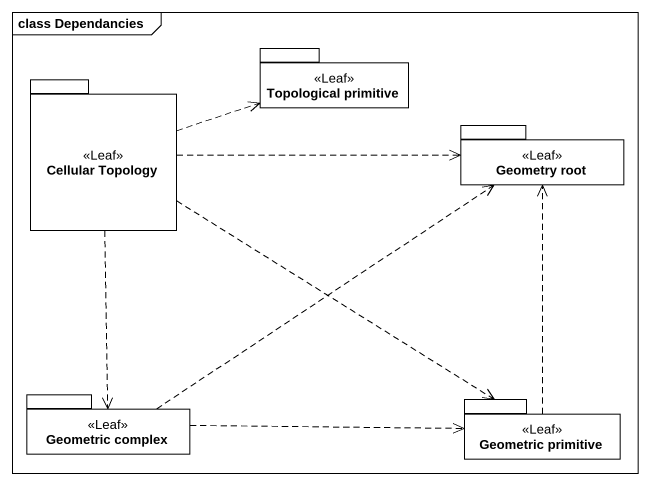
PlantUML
@startuml
mainframe class Dependancies
package "Cellular Topology" as Cellular_Topology <<Leaf>> {
}
package "Topological primitive" as Topological_primitive <<Leaf>> {
}
package "Geometry root" as Geometry_root <<Leaf>> {
}
package "Geometric complex" as Geometric_complex <<Leaf>> {
}
package "Geometric primitive" as Geometric_primitive <<Leaf>> {
}
Cellular_Topology .right.> Topological_primitive
Cellular_Topology .right.> Geometry_root
Cellular_Topology ..> Geometric_complex
Cellular_Topology ..> Geometric_primitive
Geometric_complex .up.> Geometry_root
Geometric_complex .right.> Geometric_primitive
Geometric_primitive .up.> Geometry_root
@enduml
